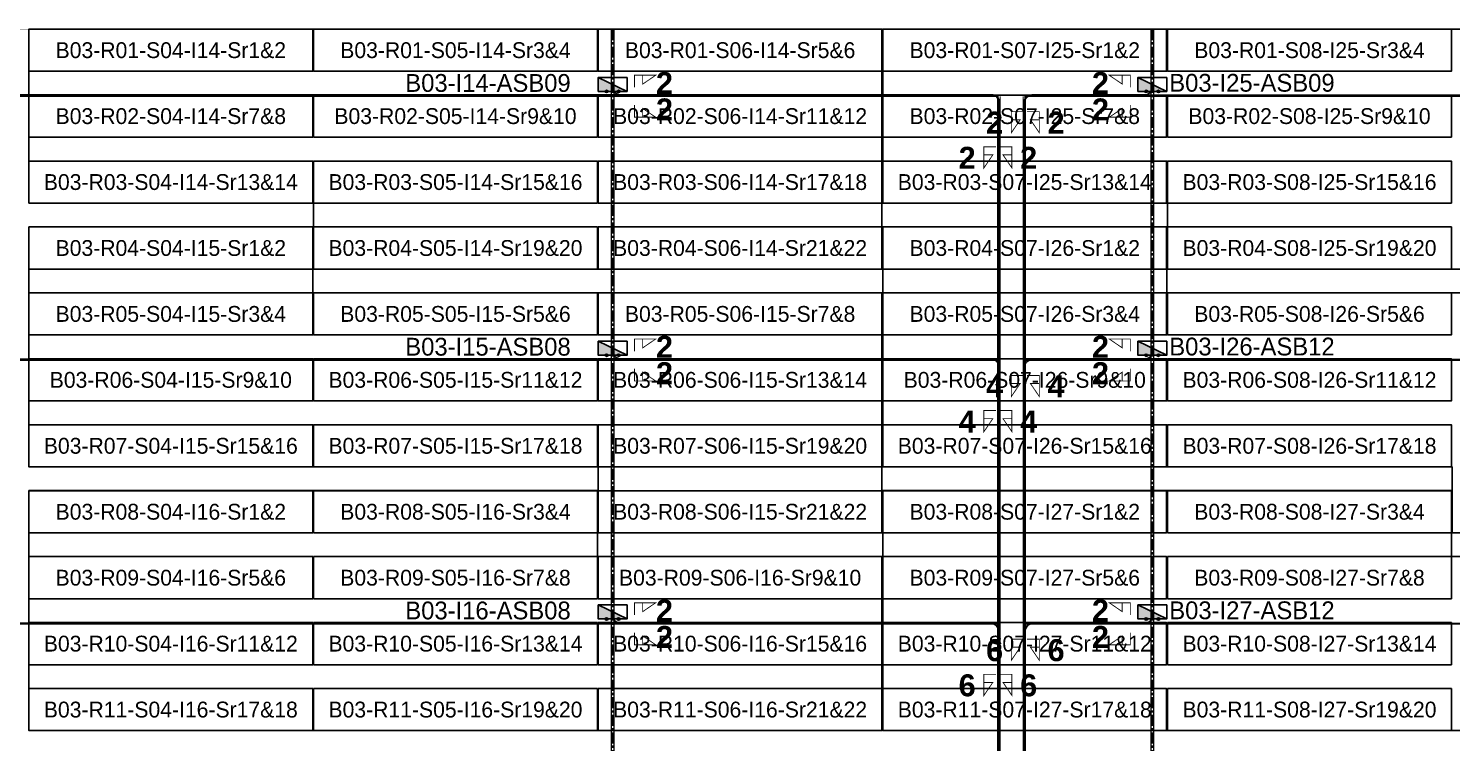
# Model space of a CAD drawing. Header units: metres. Extents: x 530404 to 530792, y 2675352 to 2675672.
# Drawn here: x 530500.7 to 530662.6, y 2675590.4 to 2675671.7 of the extents above; entities that cross this region are included whole.
import ezdxf
from ezdxf.enums import TextEntityAlignment as Align

# ---------------------------------------------------------------- set-up
doc = ezdxf.new("R2010")
doc.units = ezdxf.units.M
doc.linetypes.add('CENTER', pattern=[2, 1.25, -0.25, 0.25, -0.25])
doc.layers.add('Boundary-12.5 MW Block', color=6, linetype='Continuous', lineweight=9)
doc.layers.add('PILE', color=1, linetype='Continuous', lineweight=15)
for name, color, linetype in [('DC Trench BL-03', 40, 'Continuous'), ('E-Inverter Grouping', 2, 'Continuous'), ('Inverter Block-03', 7, 'Continuous'), ('LT Cable(AG) INV to LT Panel BL-03', 2, 'Continuous'), ('Messenger Wire Block-03 (Master Path)', 30, 'Continuous'), ('Messenger Wire Block-03 (MW Path)', 191, 'Continuous'), ('MMS Table Block-03', 8, 'Continuous'), ('Plan Line - DC BL-03', 40, 'Continuous'), ('Section Marking BL-03', 2, 'Continuous')]:
    doc.layers.add(name, color=color, linetype=linetype)
doc.styles.add('BoldTextStyle', font='arialbd.ttf')
doc.styles.get("Standard").update_dxf_attribs({"font": 'Adani Regular.ttf'})

# ---------------------------------------------------------------- blocks, each defined once
blk = doc.blocks.new('MMS Table (32.292 x 4.788)')
at = {"color": 0}
blk.add_lwpolyline([(0, -0.002), (0, 4.786), (32.292, 4.786), (32.292, -0.002)], close=True, dxfattribs=at)
at = {"color": 7}
blk.add_attdef('ID1', text='', height=1.8, dxfattribs=at).set_placement((16.146, 2.392), align=Align.MIDDLE_CENTER)
blk = doc.blocks.new('Inverter Block')
h = blk.add_hatch(color=0)
h.dxf.hatch_style = 1
h.paths.add_polyline_path([(-1.46, 2.27), (-1.46, 0.85), (1.46, 0.85)])
at = {"color": 0}
blk.add_lwpolyline([(1.46, 2.27), (-1.46, 2.27), (-1.46, 0.85), (1.46, 0.85)], close=True, dxfattribs=at)
blk.add_lwpolyline([(-1.46, 2.27), (1.46, 0.85)], dxfattribs=at)
at = {"layer": 'PILE'}
for centre in [(-0.61, 0.85), (0.61, 0.85)]:
    blk.add_circle(centre, 0.156, dxfattribs=at)
at = {"color": 7}
blk.add_attdef('ID', (-1.46, 3.01), '', height=1.8, dxfattribs=at)

msp = doc.modelspace()

# ---------------------------------------------------------------- linework, layer by layer
at = {"layer": 'Boundary-12.5 MW Block', "const_width": 0.05}
msp.add_lwpolyline([(530403.53, 2675671.58), (530792.14, 2675671.58), (530792.14, 2675351.79), (530403.53, 2675351.79)], close=True, dxfattribs=at)
at = {"layer": 'DC Trench BL-03', "color": 40, "const_width": 0.15}
for points in [[(530567.28, 2675671.58), (530566.98, 2675671.58), (530566.98, 2675509.29), (530567.28, 2675509.29)], [(530628.69, 2675671.58), (530628.39, 2675671.58), (530628.39, 2675509.29), (530628.69, 2675509.29)]]:
    msp.add_lwpolyline(points, close=True, dxfattribs=at)
at = {"layer": 'E-Inverter Grouping'}
for points in [[(530597.78, 2675644.29), (530533.1, 2675644.29), (530533.1, 2675651.79), (530500.71, 2675651.79), (530500.71, 2675671.58), (530597.78, 2675671.58)], [(530694.96, 2675644.29), (530630.28, 2675644.29), (530630.28, 2675651.79), (530597.88, 2675651.79), (530597.88, 2675671.58), (530694.96, 2675671.58)], [(530597.78, 2675614.29), (530565.49, 2675614.29), (530565.49, 2675621.79), (530500.71, 2675621.79), (530500.71, 2675649.08), (530533, 2675649.08), (530533, 2675641.58), (530597.78, 2675641.58)], [(530694.96, 2675614.29), (530662.67, 2675614.29), (530662.67, 2675621.79), (530597.88, 2675621.79), (530597.88, 2675649.08), (530630.18, 2675649.08), (530630.18, 2675641.58), (530694.96, 2675641.58)], [(530565.39, 2675611.58), (530597.78, 2675611.58), (530597.78, 2675591.79), (530500.71, 2675591.79), (530500.71, 2675619.08), (530565.39, 2675619.08)], [(530662.57, 2675611.58), (530694.96, 2675611.58), (530694.96, 2675591.79), (530597.88, 2675591.79), (530597.88, 2675619.08), (530662.57, 2675619.08)]]:
    msp.add_lwpolyline(points, close=True, dxfattribs=at)
at = {"layer": 'LT Cable(AG) INV to LT Panel BL-03'}
for points in [[(530620.93, 2675494.29), (530620.19, 2675494.29, -0.179723), (530619.6, 2675494.51), (530618.26, 2675495.66, 0.103275), (530617.9, 2675495.74), (530612.19, 2675495.74, -0.414214), (530611.29, 2675496.64), (530611.29, 2675507.86, 0.040635), (530611.28, 2675508), (530611.14, 2675508.85, -0.040635), (530611.13, 2675508.99), (530611.13, 2675663.2, 0.414214), (530610.23, 2675664.1), (530470.85, 2675664.1, -0.414214), (530469.95, 2675665), (530469.95, 2675665.19)], [(530620.93, 2675494.31), (530620.2, 2675494.31, -0.179546), (530619.61, 2675494.53), (530618.27, 2675495.69, 0.103275), (530617.91, 2675495.76), (530612.22, 2675495.76, -0.414214), (530611.32, 2675496.66), (530611.32, 2675507.86, 0.040635), (530611.3, 2675508), (530611.17, 2675508.85, -0.040635), (530611.15, 2675509), (530611.15, 2675663.22, 0.414214), (530610.25, 2675664.12), (530568.03, 2675664.12, -0.414214), (530567.13, 2675665.02), (530567.13, 2675665.19)], [(530620.73, 2675494.23), (530621.25, 2675495.58, 0.090974), (530621.3, 2675495.9), (530621.3, 2675498.77, 0.214019), (530621, 2675499.44), (530614.29, 2675505.42, -0.214019), (530613.99, 2675506.09), (530613.99, 2675507.89, 0.011918), (530613.99, 2675507.93), (530613.94, 2675508.88, -0.011918), (530613.94, 2675508.93), (530613.94, 2675663.19, -0.414214), (530614.84, 2675664.09), (530627.64, 2675664.09, 0.414214), (530628.54, 2675664.99), (530628.54, 2675665.19)], [(530620.76, 2675494.22), (530621.27, 2675495.58, 0.090974), (530621.33, 2675495.9), (530621.33, 2675498.78, 0.214019), (530621.03, 2675499.45), (530614.31, 2675505.43, -0.214019), (530614.01, 2675506.1), (530614.01, 2675507.89, 0.011918), (530614.01, 2675507.93), (530613.97, 2675508.88, -0.011918), (530613.96, 2675508.93), (530613.96, 2675663.16, -0.414214), (530614.86, 2675664.06), (530724.81, 2675664.06, 0.414214), (530725.71, 2675664.96), (530725.71, 2675665.19)], [(530622.92, 2675494.24), (530620.18, 2675494.24, -0.180079), (530619.59, 2675494.46), (530618.25, 2675495.61, 0.103275), (530617.89, 2675495.69), (530612.14, 2675495.69, -0.414214), (530611.24, 2675496.59), (530611.24, 2675507.85, 0.040635), (530611.23, 2675508), (530611.09, 2675508.85, -0.040635), (530611.08, 2675508.99), (530611.08, 2675633.15, 0.414214), (530610.18, 2675634.05), (530470.85, 2675634.05, -0.414214), (530469.95, 2675634.95), (530469.95, 2675635.19)], [(530622.92, 2675494.26), (530620.18, 2675494.26, -0.1799), (530619.6, 2675494.48), (530618.26, 2675495.64, 0.103275), (530617.9, 2675495.71), (530612.17, 2675495.71, -0.414214), (530611.27, 2675496.61), (530611.27, 2675507.85, 0.040635), (530611.25, 2675508), (530611.12, 2675508.85, -0.040635), (530611.1, 2675508.99), (530611.1, 2675633.17, 0.414214), (530610.2, 2675634.07), (530568.03, 2675634.07, -0.414214), (530567.13, 2675634.97), (530567.13, 2675635.19)], [(530622.92, 2675494.19), (530620.16, 2675494.19, -0.180438), (530619.57, 2675494.41), (530618.24, 2675495.56, 0.103275), (530617.88, 2675495.64), (530612.09, 2675495.64, -0.414214), (530611.19, 2675496.54), (530611.19, 2675507.85, 0.040635), (530611.18, 2675507.99), (530611.04, 2675508.84, -0.040635), (530611.03, 2675508.99), (530611.03, 2675603.1, 0.414214), (530610.13, 2675604), (530470.85, 2675604, -0.414214), (530469.95, 2675604.9), (530469.95, 2675605.19)], [(530622.92, 2675494.21), (530620.17, 2675494.21, -0.180258), (530619.58, 2675494.43), (530618.24, 2675495.59, 0.103275), (530617.88, 2675495.66), (530612.12, 2675495.66, -0.414214), (530611.22, 2675496.56), (530611.22, 2675507.85, 0.040635), (530611.2, 2675508), (530611.07, 2675508.84, -0.040635), (530611.05, 2675508.99), (530611.05, 2675603.12, 0.414214), (530610.15, 2675604.02), (530568.03, 2675604.02, -0.414214), (530567.13, 2675604.92), (530567.13, 2675605.19)]]:
    msp.add_lwpolyline(points, format="xyb", dxfattribs=at)
at = {"layer": 'LT Cable(AG) INV to LT Panel BL-03', "color": 5}
for points in [[(530621.95, 2675494.71, -0.317911), (530621.35, 2675495.56), (530621.35, 2675498.79, 0.214019), (530621.05, 2675499.46), (530614.34, 2675505.44, -0.214019), (530614.04, 2675506.11), (530614.04, 2675507.89, 0.011918), (530614.04, 2675507.94), (530613.99, 2675508.88, -0.011918), (530613.99, 2675508.93), (530613.99, 2675633.14, -0.414214), (530614.89, 2675634.04), (530627.64, 2675634.04, 0.414214), (530628.54, 2675634.94), (530628.54, 2675635.19)], [(530621.95, 2675494.74, -0.309777), (530621.38, 2675495.58), (530621.38, 2675498.8, 0.214019), (530621.08, 2675499.47), (530614.36, 2675505.45, -0.214019), (530614.06, 2675506.12), (530614.06, 2675507.89, 0.011918), (530614.06, 2675507.94), (530614.02, 2675508.89, -0.011918), (530614.01, 2675508.93), (530614.01, 2675633.11, -0.414214), (530614.91, 2675634.01), (530724.81, 2675634.01, 0.414214), (530725.71, 2675634.91), (530725.71, 2675635.19)], [(530621.95, 2675494.78, -0.301586), (530621.4, 2675495.61), (530621.4, 2675498.81, 0.214019), (530621.1, 2675499.48), (530614.39, 2675505.46, -0.214019), (530614.09, 2675506.13), (530614.09, 2675507.89, 0.011918), (530614.09, 2675507.94), (530614.04, 2675508.89, -0.011918), (530614.04, 2675508.93), (530614.04, 2675603.09, -0.414214), (530614.94, 2675603.99), (530627.64, 2675603.99, 0.414214), (530628.54, 2675604.89), (530628.54, 2675605.19)], [(530621.95, 2675494.81, -0.293328), (530621.43, 2675495.63), (530621.43, 2675498.82, 0.214019), (530621.13, 2675499.5), (530614.41, 2675505.47, -0.214019), (530614.11, 2675506.15), (530614.11, 2675507.89, 0.011918), (530614.11, 2675507.94), (530614.07, 2675508.89, -0.011918), (530614.06, 2675508.93), (530614.06, 2675603.06, -0.414214), (530614.96, 2675603.96), (530724.81, 2675603.96, 0.414214), (530725.71, 2675604.86), (530725.71, 2675605.19)]]:
    msp.add_lwpolyline(points, format="xyb", dxfattribs=at)
at = {"layer": 'Messenger Wire Block-03 (Master Path)'}
for points in [[(530468.32, 2675663.94), (530610.97, 2675663.94)], [(530610.97, 2675508.91), (530610.97, 2675663.94)], [(530614.09, 2675663.94), (530727.35, 2675663.94)], [(530614.09, 2675508.91), (530614.09, 2675663.94)], [(530468.32, 2675633.94), (530610.97, 2675633.94)], [(530614.09, 2675633.94), (530727.35, 2675633.94)], [(530468.32, 2675603.94), (530610.97, 2675603.94)], [(530614.09, 2675603.94), (530727.35, 2675603.94)]]:
    msp.add_lwpolyline(points, dxfattribs=at)
at = {"layer": 'Messenger Wire Block-03 (MW Path)', "const_width": 0.1}
for points in [[(530468.32, 2675663.94), (530610.97, 2675663.94)], [(530611.22, 2675508.91), (530611.22, 2675663.94)], [(530613.84, 2675508.91), (530613.84, 2675663.94)], [(530614.09, 2675663.94), (530727.35, 2675663.94)], [(530468.32, 2675633.94), (530610.97, 2675633.94)], [(530614.09, 2675633.94), (530727.35, 2675633.94)], [(530468.32, 2675603.94), (530610.97, 2675603.94)], [(530614.09, 2675603.94), (530727.35, 2675603.94)]]:
    msp.add_lwpolyline(points, dxfattribs=at)
at = {"layer": 'Plan Line - DC BL-03', "color": 6, "linetype": 'CENTER'}
for points in [[(530567.13, 2675671.58), (530567.13, 2675509.29)], [(530628.54, 2675671.58), (530628.54, 2675509.29)]]:
    msp.add_lwpolyline(points, dxfattribs=at)
at = {"layer": 'Section Marking BL-03', "color": 94, "lineweight": 35, "true_color": 0x00a500, "const_width": 0.1}
for points in [[(530569.63, 2675664.94), (530569.63, 2675666.33), (530572.03, 2675666.33), (530570.55, 2675665.32), (530570.55, 2675666.33)], [(530626.04, 2675664.94), (530626.04, 2675666.33), (530623.64, 2675666.33), (530625.12, 2675665.32), (530625.12, 2675666.33)], [(530569.63, 2675662.94), (530569.63, 2675661.55), (530572.03, 2675661.55), (530570.55, 2675662.56), (530570.55, 2675661.55)], [(530626.04, 2675662.94), (530626.04, 2675661.55), (530623.64, 2675661.55), (530625.12, 2675662.56), (530625.12, 2675661.55)], [(530613.89, 2675662.19), (530612.5, 2675662.19), (530612.5, 2675659.79), (530613.51, 2675661.27), (530612.5, 2675661.27)], [(530614.29, 2675662.19), (530615.68, 2675662.19), (530615.68, 2675659.79), (530614.67, 2675661.27), (530615.68, 2675661.27)], [(530610.77, 2675658.19), (530609.38, 2675658.19), (530609.38, 2675655.79), (530610.39, 2675657.27), (530609.38, 2675657.27)], [(530611.17, 2675658.19), (530612.56, 2675658.19), (530612.56, 2675655.79), (530611.55, 2675657.27), (530612.56, 2675657.27)], [(530569.63, 2675634.94), (530569.63, 2675636.33), (530572.03, 2675636.33), (530570.55, 2675635.32), (530570.55, 2675636.33)], [(530626.04, 2675634.94), (530626.04, 2675636.33), (530623.64, 2675636.33), (530625.12, 2675635.32), (530625.12, 2675636.33)], [(530569.63, 2675632.94), (530569.63, 2675631.55), (530572.03, 2675631.55), (530570.55, 2675632.56), (530570.55, 2675631.55)], [(530613.89, 2675632.19), (530612.5, 2675632.19), (530612.5, 2675629.79), (530613.51, 2675631.27), (530612.5, 2675631.27)], [(530614.29, 2675632.19), (530615.68, 2675632.19), (530615.68, 2675629.79), (530614.67, 2675631.27), (530615.68, 2675631.27)], [(530626.04, 2675632.94), (530626.04, 2675631.55), (530623.64, 2675631.55), (530625.12, 2675632.56), (530625.12, 2675631.55)], [(530610.77, 2675628.19), (530609.38, 2675628.19), (530609.38, 2675625.79), (530610.39, 2675627.27), (530609.38, 2675627.27)], [(530611.17, 2675628.19), (530612.56, 2675628.19), (530612.56, 2675625.79), (530611.55, 2675627.27), (530612.56, 2675627.27)], [(530569.63, 2675604.94), (530569.63, 2675606.33), (530572.03, 2675606.33), (530570.55, 2675605.32), (530570.55, 2675606.33)], [(530626.04, 2675604.94), (530626.04, 2675606.33), (530623.64, 2675606.33), (530625.12, 2675605.32), (530625.12, 2675606.33)], [(530569.63, 2675602.94), (530569.63, 2675601.55), (530572.03, 2675601.55), (530570.55, 2675602.56), (530570.55, 2675601.55)], [(530626.04, 2675602.94), (530626.04, 2675601.55), (530623.64, 2675601.55), (530625.12, 2675602.56), (530625.12, 2675601.55)], [(530613.89, 2675602.19), (530612.5, 2675602.19), (530612.5, 2675599.79), (530613.51, 2675601.27), (530612.5, 2675601.27)], [(530614.29, 2675602.19), (530615.68, 2675602.19), (530615.68, 2675599.79), (530614.67, 2675601.27), (530615.68, 2675601.27)], [(530610.77, 2675598.19), (530609.38, 2675598.19), (530609.38, 2675595.79), (530610.39, 2675597.27), (530609.38, 2675597.27)], [(530611.17, 2675598.19), (530612.56, 2675598.19), (530612.56, 2675595.79), (530611.55, 2675597.27), (530612.56, 2675597.27)]]:
    msp.add_lwpolyline(points, dxfattribs=at)

# ---------------------------------------------------------------- block references
at = {"layer": 'Inverter Block-03'}
ref = msp.add_blockref('Inverter Block', (530567.13, 2675663.53), dxfattribs=dict(at, xscale=1.124999999976148, yscale=1.124999999976148, zscale=1.124999999976148))
ref.add_attrib('ID', 'B03-I14-ASB09', (530543.54, 2675664.44), dxfattribs={"layer": '0', "color": 7, "height": 2.025})
ref = msp.add_blockref('Inverter Block', (530628.54, 2675663.53), dxfattribs=dict(at, xscale=1.124999999976148, yscale=1.124999999976148, zscale=1.124999999976148))
ref.add_attrib('ID', 'B03-I25-ASB09', (530630.47, 2675664.46), dxfattribs={"layer": '0', "color": 7, "height": 2.025})
ref = msp.add_blockref('Inverter Block', (530567.13, 2675633.53), dxfattribs=dict(at, xscale=1.124999999976148, yscale=1.124999999976148, zscale=1.124999999976148))
ref.add_attrib('ID', 'B03-I15-ASB08', (530543.54, 2675634.44), dxfattribs={"layer": '0', "color": 7, "height": 2.025})
ref = msp.add_blockref('Inverter Block', (530628.54, 2675633.53), dxfattribs=dict(at, xscale=1.124999999976148, yscale=1.124999999976148, zscale=1.124999999976148))
ref.add_attrib('ID', 'B03-I26-ASB12', (530630.47, 2675634.46), dxfattribs={"layer": '0', "color": 7, "height": 2.025})
ref = msp.add_blockref('Inverter Block', (530567.13, 2675603.53), dxfattribs=dict(at, xscale=1.124999999976148, yscale=1.124999999976148, zscale=1.124999999976148))
ref.add_attrib('ID', 'B03-I16-ASB08', (530543.54, 2675604.44), dxfattribs={"layer": '0', "color": 7, "height": 2.025})
ref = msp.add_blockref('Inverter Block', (530628.54, 2675603.53), dxfattribs=dict(at, xscale=1.124999999976148, yscale=1.124999999976148, zscale=1.124999999976148))
ref.add_attrib('ID', 'B03-I27-ASB12', (530630.47, 2675604.46), dxfattribs={"layer": '0', "color": 7, "height": 2.025})
at = {"layer": 'MMS Table Block-03'}
for p, values in [((530500.71, 2675666.79), {'ID1': 'B03-R01-S04-I14-Sr1&2'}), ((530533.1, 2675666.79), {'ID1': 'B03-R01-S05-I14-Sr3&4'}), ((530565.49, 2675666.79), {'ID1': 'B03-R01-S06-I14-Sr5&6'}), ((530597.88, 2675666.79), {'ID1': 'B03-R01-S07-I25-Sr1&2'}), ((530630.28, 2675666.79), {'ID1': 'B03-R01-S08-I25-Sr3&4'}), ((530500.71, 2675659.29), {'ID1': 'B03-R02-S04-I14-Sr7&8'}), ((530533.1, 2675659.29), {'ID1': 'B03-R02-S05-I14-Sr9&10'}), ((530565.49, 2675659.29), {'ID1': 'B03-R02-S06-I14-Sr11&12'}), ((530597.88, 2675659.29), {'ID1': 'B03-R02-S07-I25-Sr7&8'}), ((530630.28, 2675659.29), {'ID1': 'B03-R02-S08-I25-Sr9&10'}), ((530500.71, 2675651.79), {'ID1': 'B03-R03-S04-I14-Sr13&14'}), ((530533.1, 2675651.79), {'ID1': 'B03-R03-S05-I14-Sr15&16'}), ((530565.49, 2675651.79), {'ID1': 'B03-R03-S06-I14-Sr17&18'}), ((530597.88, 2675651.79), {'ID1': 'B03-R03-S07-I25-Sr13&14'}), ((530630.28, 2675651.79), {'ID1': 'B03-R03-S08-I25-Sr15&16'}), ((530500.71, 2675644.29), {'ID1': 'B03-R04-S04-I15-Sr1&2'}), ((530533.1, 2675644.29), {'ID1': 'B03-R04-S05-I14-Sr19&20'}), ((530565.49, 2675644.29), {'ID1': 'B03-R04-S06-I14-Sr21&22'}), ((530597.88, 2675644.29), {'ID1': 'B03-R04-S07-I26-Sr1&2'}), ((530630.28, 2675644.29), {'ID1': 'B03-R04-S08-I25-Sr19&20'}), ((530500.71, 2675636.79), {'ID1': 'B03-R05-S04-I15-Sr3&4'}), ((530533.1, 2675636.79), {'ID1': 'B03-R05-S05-I15-Sr5&6'}), ((530565.49, 2675636.79), {'ID1': 'B03-R05-S06-I15-Sr7&8'}), ((530597.88, 2675636.79), {'ID1': 'B03-R05-S07-I26-Sr3&4'}), ((530630.28, 2675636.79), {'ID1': 'B03-R05-S08-I26-Sr5&6'}), ((530500.71, 2675629.29), {'ID1': 'B03-R06-S04-I15-Sr9&10'}), ((530533.1, 2675629.29), {'ID1': 'B03-R06-S05-I15-Sr11&12'}), ((530565.49, 2675629.29), {'ID1': 'B03-R06-S06-I15-Sr13&14'}), ((530597.88, 2675629.29), {'ID1': 'B03-R06-S07-I26-Sr9&10'}), ((530630.28, 2675629.29), {'ID1': 'B03-R06-S08-I26-Sr11&12'}), ((530500.71, 2675621.79), {'ID1': 'B03-R07-S04-I15-Sr15&16'}), ((530533.1, 2675621.79), {'ID1': 'B03-R07-S05-I15-Sr17&18'}), ((530565.49, 2675621.79), {'ID1': 'B03-R07-S06-I15-Sr19&20'}), ((530597.88, 2675621.79), {'ID1': 'B03-R07-S07-I26-Sr15&16'}), ((530630.28, 2675621.79), {'ID1': 'B03-R07-S08-I26-Sr17&18'}), ((530500.71, 2675614.29), {'ID1': 'B03-R08-S04-I16-Sr1&2'}), ((530533.1, 2675614.29), {'ID1': 'B03-R08-S05-I16-Sr3&4'}), ((530565.49, 2675614.29), {'ID1': 'B03-R08-S06-I15-Sr21&22'}), ((530597.88, 2675614.29), {'ID1': 'B03-R08-S07-I27-Sr1&2'}), ((530630.28, 2675614.29), {'ID1': 'B03-R08-S08-I27-Sr3&4'}), ((530500.71, 2675606.79), {'ID1': 'B03-R09-S04-I16-Sr5&6'}), ((530533.1, 2675606.79), {'ID1': 'B03-R09-S05-I16-Sr7&8'}), ((530565.49, 2675606.79), {'ID1': 'B03-R09-S06-I16-Sr9&10'}), ((530597.88, 2675606.79), {'ID1': 'B03-R09-S07-I27-Sr5&6'}), ((530630.28, 2675606.79), {'ID1': 'B03-R09-S08-I27-Sr7&8'}), ((530500.71, 2675599.29), {'ID1': 'B03-R10-S04-I16-Sr11&12'}), ((530533.1, 2675599.29), {'ID1': 'B03-R10-S05-I16-Sr13&14'}), ((530565.49, 2675599.29), {'ID1': 'B03-R10-S06-I16-Sr15&16'}), ((530597.88, 2675599.29), {'ID1': 'B03-R10-S07-I27-Sr11&12'}), ((530630.28, 2675599.29), {'ID1': 'B03-R10-S08-I27-Sr13&14'}), ((530500.71, 2675591.79), {'ID1': 'B03-R11-S04-I16-Sr17&18'}), ((530533.1, 2675591.79), {'ID1': 'B03-R11-S05-I16-Sr19&20'}), ((530565.49, 2675591.79), {'ID1': 'B03-R11-S06-I16-Sr21&22'}), ((530597.88, 2675591.79), {'ID1': 'B03-R11-S07-I27-Sr17&18'}), ((530630.28, 2675591.79), {'ID1': 'B03-R11-S08-I27-Sr19&20'})]:
    msp.add_blockref('MMS Table (32.292 x 4.788)', p, dxfattribs=at).add_auto_attribs(values)

# ---------------------------------------------------------------- texts
at = {"layer": 'Section Marking BL-03', "color": 94, "true_color": 0x00a500, "style": 'BoldTextStyle'}
for s, p in [('2', (530573.03, 2675665.44)), ('2', (530622.64, 2675665.44)), ('2', (530573.03, 2675662.44)), ('2', (530622.64, 2675662.44)), ('2', (530610.59, 2675660.94)), ('2', (530617.59, 2675660.94)), ('2', (530607.47, 2675656.94)), ('2', (530614.47, 2675656.94)), ('2', (530573.03, 2675635.44)), ('2', (530622.64, 2675635.44)), ('2', (530573.03, 2675632.44)), ('2', (530622.64, 2675632.44)), ('4', (530610.59, 2675630.94)), ('4', (530617.59, 2675630.94)), ('4', (530607.47, 2675626.94)), ('4', (530614.47, 2675626.94)), ('2', (530573.03, 2675605.44)), ('2', (530622.64, 2675605.44)), ('2', (530573.03, 2675602.44)), ('2', (530622.64, 2675602.44)), ('6', (530610.59, 2675600.94)), ('6', (530617.59, 2675600.94)), ('6', (530607.47, 2675596.94)), ('6', (530614.47, 2675596.94))]:
    msp.add_text(s, height=2.5, dxfattribs=at).set_placement(p, align=Align.MIDDLE_CENTER)

doc.saveas('drawing.dxf')
